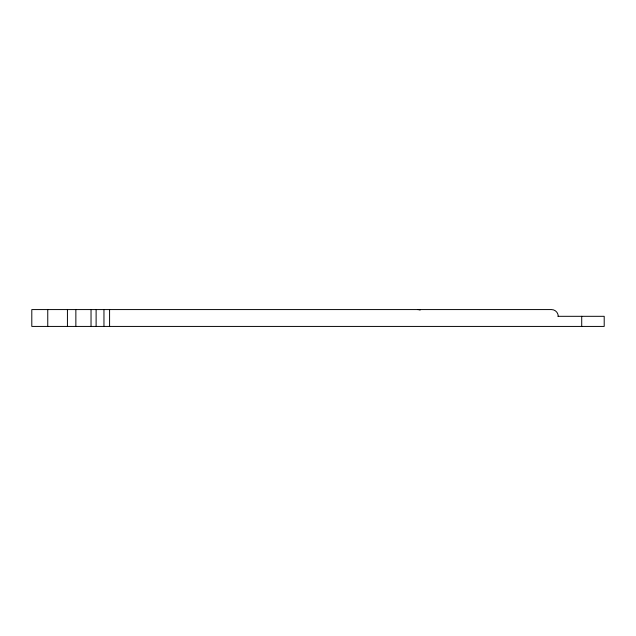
<?xml version="1.0" encoding="UTF-8"?>
<svg xmlns="http://www.w3.org/2000/svg" width="636" height="636" viewBox="0 0 636 636"><rect width="100%" height="100%" fill="white"/><g stroke="black" fill="none" stroke-linecap="round" stroke-linejoin="round"><path stroke-width="0.95" d="M557.955 316.315L604.2 316.315L604.2 326.427L31.8 326.427L31.8 309.573L551.492 309.573A6.742 6.742 0 0 1 558.233 316.315M581.717 316.315L581.717 326.427M109.583 309.573L109.583 326.427M103.962 309.573L103.962 326.427M96.116 309.573L96.116 326.427M91.035 309.573L91.035 326.427M75.859 309.573L75.859 326.427M67.432 309.573L67.432 326.427M47.756 309.573L47.756 326.427M417.558 309.573A6.742 6.742 0 0 1 420.142 310.082"/></g></svg>
